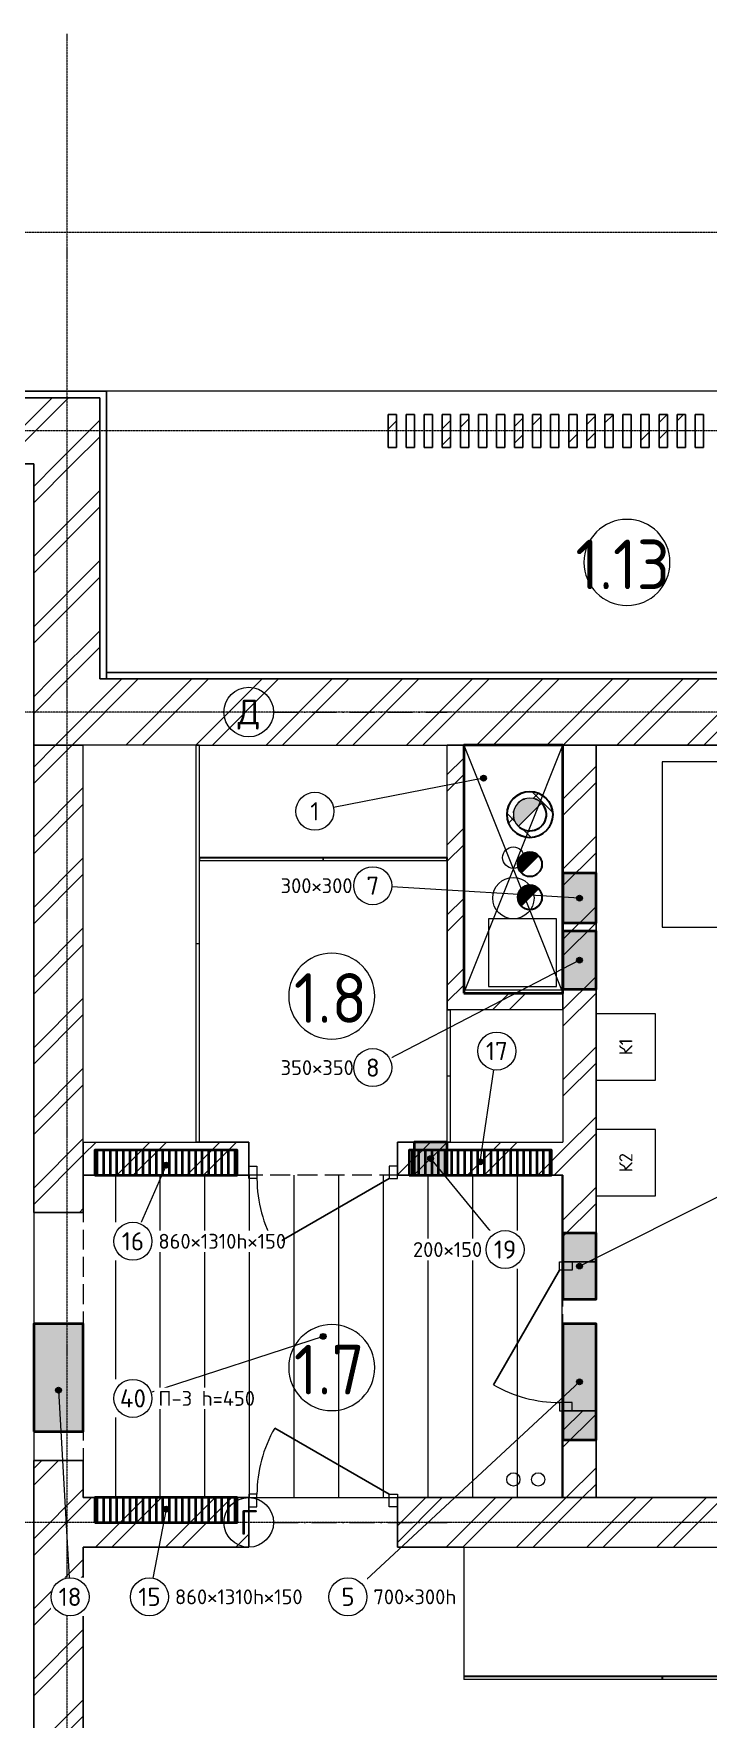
# Model space of a CAD drawing. Header units: millimetres. Extents: x -5016 to 63303, y -6019 to 98943.
# Drawn here: x 52400 to 56479, y 7710 to 17902 of the extents above; entities that cross this region are included whole.
import ezdxf
from ezdxf.enums import TextEntityAlignment as Align

# ---------------------------------------------------------------- set-up
doc = ezdxf.new("R2010")
doc.units = ezdxf.units.MM
for name, pattern in [('ОВ_ШП', [460, 300, -80, 0, -80]), ('ОВ_ШТРИХ', [330, 240, -90]), ('Осевая 12-2-2', [16, 12, -2, 0, -2])]:
    doc.linetypes.add(name, pattern=pattern)
for name, color, linetype, lineweight in [('A-AREA-IDEN', 8, 'Continuous', 13), ('A-COLS', 8, 'Continuous', 13), ('A-DETL-GENF', 9, 'Continuous', 13), ('A-DOOR', 8, 'Continuous', 13), ('A-FLOR', 9, 'Continuous', 13), ('A-WALL', 8, 'Continuous', 13), ('A-WALL-PATT', 8, 'Continuous', 13), ('I-FURN', 9, 'Continuous', 13), ('S-GRID', 8, 'Continuous', 13), ('АР_подложка', 8, 'Continuous', 13), ('ОВ_размеры', 7, 'Continuous', 13), ('ТЗ_АР', 5, 'Continuous', 35), ('ТЗ_АР_зоны', 5, 'Continuous', 13), ('ТЗ_АР_марки', 7, 'Continuous', 18), ('ТЗ_контекст', 8, 'Continuous', 18)]:
    doc.layers.add(name, color=color, linetype=linetype, lineweight=lineweight)
doc.styles.add('GOST', font='isocpeur.ttf', dxfattribs={"width": 0.9})
doc.styles.add('GOST Common', font='GOST_Common.ttf', dxfattribs={"height": 300})
pattern_1 = [(45, (0, 0), (-212.132, 212.132), []), (45, (0, 100), (-212.132, 212.132), [])]

# ---------------------------------------------------------------- blocks, each defined once
blk = doc.blocks.new('INT 19 Дверь межкомнатная одностворчатая - 900 х 2370 _800_ Глухое Л-НАР-1569038-Этаж 1 - Планировка')
at = {"layer": 'A-DOOR', "lineweight": 25}
blk.add_line((400, 170), (-293, 570), dxfattribs=at)
at = {"layer": 'A-DOOR'}
for p, q in [((-400, 170), (-450, 170)), ((-450, 170), (-450, 95)), ((-400, 95), (-400, 170)), ((400, 95), (400, 170)), ((400, 170), (450, 170)), ((450, 170), (450, 95)), ((-450, 95), (-400, 95)), ((450, 95), (400, 95))]:
    blk.add_line(p, q, dxfattribs=at)
blk.add_arc((400, 170), 800, 150, 180, dxfattribs=at)
blk = doc.blocks.new('INT 19 Дверь межкомнатная одностворчатая - 900 х 2370 _800_ Глухое Л-НАР-1569067-Этаж 1 - Планировка')
at = {"layer": 'A-DOOR', "lineweight": 25}
blk.add_line((400, 120), (-293, 520), dxfattribs=at)
at = {"layer": 'A-DOOR'}
for p, q in [((-400, 120), (-450, 120)), ((-450, 120), (-450, 45)), ((-400, 45), (-400, 120)), ((400, 45), (400, 120)), ((400, 120), (450, 120)), ((450, 120), (450, 45)), ((-450, 45), (-400, 45)), ((450, 45), (400, 45))]:
    blk.add_line(p, q, dxfattribs=at)
blk.add_arc((400, 120), 800, 150, 180, dxfattribs=at)
blk = doc.blocks.new('INT 18 Шкаф - INT 18 Шкаф-1611660-Этаж 1 - Планировка')
at = {"layer": 'I-FURN'}
for p, q in [((-400, 350), (400, 350)), ((-400, 350), (-400, -330)), ((400, -330), (400, 350)), ((400, -330), (-400, -330)), ((-398.5, -332), (-0.8, -332)), ((-398.5, -332), (-398.5, -350)), ((-0.8, -350), (-398.5, -350)), ((-0.8, -350), (-0.8, -332)), ((0.8, -332), (398.5, -332)), ((0.8, -332), (0.8, -350)), ((398.5, -350), (0.8, -350)), ((398.5, -350), (398.5, -332))]:
    blk.add_line(p, q, dxfattribs=at)
blk = doc.blocks.new('INT 18 Шкаф - INT 18 Шкаф-1564175-Этаж 1 - Планировка')
at = {"layer": 'I-FURN'}
for p, q in [((-1200, 350), (1200, 350)), ((-1200, 350), (-1200, -430)), ((1200, -430), (1200, 350)), ((1200, -430), (-1200, -430)), ((-1198.5, -432), (-0.8, -432)), ((-1198.5, -432), (-1198.5, -450)), ((-0.8, -450), (-1198.5, -450)), ((-0.8, -450), (-0.8, -432)), ((0.8, -432), (1198.5, -432)), ((0.8, -432), (0.8, -450)), ((1198.5, -450), (0.8, -450)), ((1198.5, -450), (1198.5, -432))]:
    blk.add_line(p, q, dxfattribs=at)
blk = doc.blocks.new('INT 18 Шкаф - INT 18 Шкаф-1565127-Этаж 1 - Планировка')
at = {"layer": 'I-FURN'}
for p, q in [((-750, 350), (750, 350)), ((-750, 350), (-750, -330)), ((750, -330), (750, 350)), ((750, -330), (-750, -330)), ((-748.5, -332), (-0.8, -332)), ((-748.5, -332), (-748.5, -350)), ((-0.8, -350), (-748.5, -350)), ((-0.8, -350), (-0.8, -332)), ((0.8, -332), (748.5, -332)), ((0.8, -332), (0.8, -350)), ((748.5, -350), (0.8, -350)), ((748.5, -350), (748.5, -332))]:
    blk.add_line(p, q, dxfattribs=at)
blk = doc.blocks.new('INT 19 Дверь межкомнатная одностворчатая - 900 х 2370 _800_ Глухое П-НАР-1569071-Этаж 1 - Планировка')
at = {"layer": 'A-DOOR', "lineweight": 25}
blk.add_line((-400, 120), (293, 520), dxfattribs=at)
at = {"layer": 'A-DOOR'}
for p, q in [((-400, 120), (-450, 120)), ((-450, 120), (-450, 45)), ((-400, 45), (-400, 120)), ((400, 45), (400, 120)), ((400, 120), (450, 120)), ((450, 120), (450, 45)), ((-450, 45), (-400, 45)), ((450, 45), (400, 45))]:
    blk.add_line(p, q, dxfattribs=at)
blk.add_arc((-400, 120), 800, 360, 30, dxfattribs=at)
blk = doc.blocks.new('INT 18 Шкаф - INT 18 Шкаф-1565469-Этаж 1 - Планировка')
at = {"layer": 'I-FURN'}
for p, q in [((-1200, 330), (-1200, -350)), ((-1200, 330), (1200, 330)), ((-1198.5, 350), (-1198.5, 332)), ((-0.8, 332), (-1198.5, 332)), ((-520, 350), (-0.8, 350)), ((-0.8, 332), (-0.8, 350)), ((0.8, 350), (1198.5, 350)), ((0.8, 350), (0.8, 332)), ((1198.5, 332), (0.8, 332)), ((1198.5, 332), (1198.5, 350)), ((1200, -350), (1200, 330)), ((1200, -350), (-1200, -350))]:
    blk.add_line(p, q, dxfattribs=at)
blk = doc.blocks.new('INT Марка помещения - Номер помещения _ Площадь _ Имя-1615504-Этаж 1 - Планировка')
at = {"layer": 'A-AREA-IDEN'}
for start, end in [(360, 180), (180, 360)]:
    blk.add_arc((0, 0), 2.6, start, end, dxfattribs=at)
blk = doc.blocks.new('АР_plan1')
at = {"layer": 'A-COLS'}
h = blk.add_hatch(dxfattribs=at)
h.set_pattern_fill('FP_3', color=256, style=0, pattern_type=2)
h.set_pattern_definition([(45, (0, 0), (-141.4214, 141.4214), []), (135, (0, 0), (-141.4214, -141.4214), [])])
h.paths.add_polyline_path([(17568, 17715), (17607, 17720), (17643, 17737), (17672, 17762), (17694, 17795), (17705, 17833), (17705, 17872), (17693, 17911), (17672, 17943), (17643, 17969), (17607, 17985), (17568, 17991), (17529, 17985), (17494, 17969), (17464, 17943), (17443, 17910), (17432, 17872), (17432, 17833), (17443, 17795), (17464, 17762), (17494, 17737), (17529, 17720)])
h.paths.add_polyline_path([(17568, 17753), (17534, 17759), (17504, 17776), (17482, 17803), (17472, 17827), (17468, 17853), (17472, 17879), (17482, 17903), (17497, 17923), (17518, 17939), (17542, 17949), (17568, 17953), (17594, 17949), (17618, 17939), (17638, 17923), (17655, 17903), (17667, 17870), (17667, 17835), (17655, 17803), (17632, 17776), (17602, 17759)])
at = {"layer": 'A-DETL-GENF'}
for points in [[(17497, 17782), (17639, 17923), (17618, 17939), (17594, 17949), (17568, 17953), (17542, 17949), (17518, 17939), (17497, 17923), (17482, 17903), (17472, 17879), (17468, 17853), (17472, 17827), (17482, 17803)], [(17517, 17501), (17620, 17604), (17605, 17616), (17587, 17623), (17568, 17626), (17549, 17623), (17532, 17616), (17517, 17604), (17505, 17589), (17498, 17572), (17495, 17553), (17498, 17534), (17505, 17516)], [(17517, 17301), (17620, 17404), (17605, 17416), (17587, 17423), (17568, 17426), (17549, 17423), (17532, 17416), (17517, 17404), (17504, 17386), (17498, 17372), (17495, 17353), (17498, 17334), (17505, 17316)]]:
    blk.add_hatch(color=256, dxfattribs=at).paths.add_polyline_path(points)
at = {"layer": 'A-WALL-PATT', "lineweight": 9}
h = blk.add_hatch(dxfattribs=at)
h.set_pattern_fill('FP_1', color=256, style=0, pattern_type=2)
h.set_pattern_definition(pattern_1)
h.paths.add_polyline_path([(14930, 19973), (14968, 19973), (14968, 20373), (14428, 20373), (14428, 19973), (14568, 19973)])
h.paths.add_polyline_path([(11868, 19973), (12008, 19973), (12008, 20373), (11868, 20373), (11868, 20243)])
h = blk.add_hatch(dxfattribs=at)
h.set_pattern_fill('FP_1', color=256, style=0, pattern_type=2)
h.set_pattern_definition(pattern_1)
h.paths.add_polyline_path([(16711, 20073), (16761, 20073), (16761, 20273), (16711, 20273)])
h = blk.add_hatch(dxfattribs=at)
h.set_pattern_fill('FP_1', color=256, style=0, pattern_type=2)
h.set_pattern_definition(pattern_1)
h.paths.add_polyline_path([(16820, 20073), (16870, 20073), (16870, 20273), (16820, 20273)])
h = blk.add_hatch(dxfattribs=at)
h.set_pattern_fill('FP_1', color=256, style=0, pattern_type=2)
h.set_pattern_definition(pattern_1)
h.paths.add_polyline_path([(17038, 20073), (17088, 20073), (17088, 20273), (17038, 20273)])
h = blk.add_hatch(dxfattribs=at)
h.set_pattern_fill('FP_1', color=256, style=0, pattern_type=2)
h.set_pattern_definition(pattern_1)
h.paths.add_polyline_path([(17148, 20073), (17198, 20073), (17198, 20273), (17148, 20273)])
h = blk.add_hatch(dxfattribs=at)
h.set_pattern_fill('FP_1', color=256, style=0, pattern_type=2)
h.set_pattern_definition(pattern_1)
h.paths.add_polyline_path([(17257, 20073), (17307, 20073), (17307, 20273), (17257, 20273)])
h = blk.add_hatch(dxfattribs=at)
h.set_pattern_fill('FP_1', color=256, style=0, pattern_type=2)
h.set_pattern_definition(pattern_1)
h.paths.add_polyline_path([(17475, 20073), (17525, 20073), (17525, 20273), (17475, 20273)])
h = blk.add_hatch(dxfattribs=at)
h.set_pattern_fill('FP_1', color=256, style=0, pattern_type=2)
h.set_pattern_definition(pattern_1)
h.paths.add_polyline_path([(17584, 20073), (17634, 20073), (17634, 20273), (17584, 20273)])
h = blk.add_hatch(dxfattribs=at)
h.set_pattern_fill('FP_1', color=256, style=0, pattern_type=2)
h.set_pattern_definition(pattern_1)
h.paths.add_polyline_path([(17693, 20073), (17743, 20073), (17743, 20273), (17693, 20273)])
h = blk.add_hatch(dxfattribs=at)
h.set_pattern_fill('FP_1', color=256, style=0, pattern_type=2)
h.set_pattern_definition(pattern_1)
h.paths.add_polyline_path([(17803, 20073), (17853, 20073), (17853, 20273), (17803, 20273)])
h = blk.add_hatch(dxfattribs=at)
h.set_pattern_fill('FP_1', color=256, style=0, pattern_type=2)
h.set_pattern_definition(pattern_1)
h.paths.add_polyline_path([(17912, 20073), (17962, 20073), (17962, 20273), (17912, 20273)])
h = blk.add_hatch(dxfattribs=at)
h.set_pattern_fill('FP_1', color=256, style=0, pattern_type=2)
h.set_pattern_definition(pattern_1)
h.paths.add_polyline_path([(18021, 20073), (18071, 20073), (18071, 20273), (18021, 20273)])
h = blk.add_hatch(dxfattribs=at)
h.set_pattern_fill('FP_1', color=256, style=0, pattern_type=2)
h.set_pattern_definition(pattern_1)
h.paths.add_polyline_path([(18130, 20073), (18180, 20073), (18180, 20273), (18130, 20273)])
h = blk.add_hatch(dxfattribs=at)
h.set_pattern_fill('FP_1', color=256, style=0, pattern_type=2)
h.set_pattern_definition(pattern_1)
h.paths.add_polyline_path([(18239, 20073), (18289, 20073), (18289, 20273), (18239, 20273)])
h = blk.add_hatch(dxfattribs=at)
h.set_pattern_fill('FP_1', color=256, style=0, pattern_type=2)
h.set_pattern_definition(pattern_1)
h.paths.add_polyline_path([(18349, 20073), (18399, 20073), (18399, 20273), (18349, 20273)])
h = blk.add_hatch(dxfattribs=at)
h.set_pattern_fill('FP_1', color=256, style=0, pattern_type=2)
h.set_pattern_definition(pattern_1)
h.paths.add_polyline_path([(18458, 20073), (18508, 20073), (18508, 20273), (18458, 20273)])
h = blk.add_hatch(dxfattribs=at)
h.set_pattern_fill('FP_1', color=256, style=0, pattern_type=2)
h.set_pattern_definition(pattern_1)
h.paths.add_polyline_path([(18567, 20073), (18617, 20073), (18617, 20273), (18567, 20273)])
h = blk.add_hatch(dxfattribs=at)
h.set_pattern_fill('FP_1', color=256, style=0, pattern_type=2)
h.set_pattern_definition(pattern_1)
h.paths.add_polyline_path([(14568, 18673), (14968, 18673), (14968, 19973), (14568, 19973)])
h = blk.add_hatch(dxfattribs=at)
h.set_pattern_fill('FP_1', color=256, style=0, pattern_type=2)
h.set_pattern_definition(pattern_1)
h.paths.add_polyline_path([(21968, 18273), (21968, 18673), (14568, 18673), (14568, 18273), (20706, 18273)])
h = blk.add_hatch(dxfattribs=at)
h.set_pattern_fill('FP_1', color=256, style=0, pattern_type=2)
h.set_pattern_definition(pattern_1)
h.paths.add_polyline_path([(14868, 5973), (14868, 7373), (14568, 7373), (14568, 5973)])
h.paths.add_polyline_path([(14868, 8273), (14868, 13948), (14568, 13948), (14568, 8273)])
h.paths.add_polyline_path([(14568, 15448), (14868, 15448), (14868, 18273), (14568, 18273), (14568, 15873)])
h = blk.add_hatch(dxfattribs=at)
h.set_pattern_fill('FP_1', color=256, style=0, pattern_type=2)
h.set_pattern_definition(pattern_1)
h.paths.add_polyline_path([(17168, 16673), (17168, 18273), (17068, 18273), (17068, 16673), (17088, 16673)])
h = blk.add_hatch(dxfattribs=at)
h.set_pattern_fill('FP_1', color=256, style=0, pattern_type=2)
h.set_pattern_definition(pattern_1)
h.paths.add_polyline_path([(17968, 13723), (17968, 14248), (17768, 14248), (17768, 13723), (17818, 13723)])
h.paths.add_polyline_path([(17768, 15148), (17968, 15148), (17968, 18273), (17768, 18273), (17768, 15673)])
h = blk.add_hatch(dxfattribs=at)
h.set_pattern_fill('FP_1', color=256, style=0, pattern_type=2)
h.set_pattern_definition(pattern_1)
h.paths.add_polyline_path([(17168, 16773), (17168, 16673), (17768, 16673), (17768, 16773)])
h = blk.add_hatch(dxfattribs=at)
h.set_pattern_fill('FP_1', color=256, style=0, pattern_type=2)
h.set_pattern_definition(pattern_1)
h.paths.add_polyline_path([(17768, 15673), (17768, 15873), (16768, 15873), (16768, 15673), (17088, 15673)])
h.paths.add_polyline_path([(15868, 15673), (15868, 15873), (14868, 15873), (14868, 15673), (15548, 15673)])
h = blk.add_hatch(dxfattribs=at)
h.set_pattern_fill('FP_1', color=256, style=0, pattern_type=2)
h.set_pattern_definition(pattern_1)
h.paths.add_polyline_path([(21968, 13423), (21968, 13723), (16768, 13723), (16768, 13423), (20706, 13423)])
h.paths.add_polyline_path([(15868, 13423), (15868, 13723), (14868, 13723), (14868, 13423), (14930, 13423)])
at = {"layer": 'A-COLS', "lineweight": 25}
for centre, radius, start, end in [((17568, 17853), 140, 90, 270), ((17568, 17853), 138, 90, 270), ((17568, 17853), 138, 90, 270), ((17568, 17853), 100, 107.977, 113.3546), ((17568, 17853), 100, 107.977, 113.3546), ((17568, 17853), 140, 270, 90), ((17568, 17853), 138, 270, 90), ((17568, 17853), 138, 270, 90), ((17568, 17853), 100, 66.6454, 72.023), ((17568, 17853), 100, 66.6454, 72.023), ((17568, 17853), 100, 167.977, 173.3546), ((17568, 17853), 100, 167.977, 173.3546), ((17568, 17853), 100, 186.6454, 192.023), ((17568, 17853), 100, 186.6454, 192.023), ((17568, 17853), 100, 126.6454, 132.023), ((17568, 17853), 100, 126.6454, 132.023), ((17568, 17853), 100, 270, 44.9617), ((17568, 17853), 100, 270, 44.9617), ((17568, 17853), 98, 270, 44.232), ((17568, 17853), 100, 47.977, 53.3546), ((17568, 17853), 100, 47.977, 53.3546), ((17568, 17853), 100, 224.9617, 270), ((17568, 17853), 100, 224.9617, 270), ((17568, 17853), 98, 224.9617, 270), ((17568, 17553), 75, 90, 270), ((17568, 17553), 73, 154.9712, 160.0288), ((17568, 17553), 73, 109.9712, 115.0288), ((17568, 17553), 75, 270, 90), ((17568, 17553), 73, 270, 45), ((17568, 17553), 73, 64.9712, 70.0288), ((17568, 17553), 73, 199.9712, 205.0288), ((17568, 17553), 73, 225, 270), ((17568, 17353), 75, 90, 270), ((17568, 17353), 73, 154.9712, 160.0288), ((17568, 17353), 73, 199.9712, 205.0288), ((17568, 17353), 73, 109.9712, 115.0288), ((17568, 17353), 75, 270, 90), ((17568, 17353), 73, 270, 45), ((17568, 17353), 73, 64.9712, 70.0288), ((17568, 17353), 73, 225, 270)]:
    blk.add_arc(centre, radius, start, end, dxfattribs=at)
at = {"layer": 'A-DETL-GENF'}
for p, q in [((17497, 17782), (17639, 17923)), ((17517, 17501), (17620, 17604)), ((17517, 17301), (17620, 17404))]:
    blk.add_line(p, q, dxfattribs=at)
for centre, radius in [((17568, 17853), 100), ((17568, 17553), 73), ((17568, 17353), 73)]:
    blk.add_arc(centre, radius, 45, 225, dxfattribs=at)
at = {"layer": 'A-FLOR'}
for p, q in [((21128, 20413), (15008, 20413)), ((14568, 15448), (14568, 13948)), ((15868, 13723), (16768, 13723))]:
    blk.add_line(p, q, dxfattribs=at)
at = {"layer": 'A-WALL', "lineweight": 25}
for p, q in [((15008, 20413), (14388, 20413)), ((15008, 18673), (15008, 20413)), ((14968, 20373), (14428, 20373)), ((14968, 18673), (14968, 20373)), ((16711, 20273), (16711, 20073)), ((16761, 20273), (16711, 20273)), ((16761, 20073), (16761, 20273)), ((16820, 20273), (16820, 20073)), ((16870, 20273), (16820, 20273)), ((16870, 20073), (16870, 20273)), ((16929, 20273), (16929, 20073)), ((16979, 20273), (16929, 20273)), ((16979, 20073), (16979, 20273)), ((17038, 20273), (17038, 20073)), ((17088, 20273), (17038, 20273)), ((17088, 20073), (17088, 20273)), ((17148, 20273), (17148, 20073)), ((17198, 20273), (17148, 20273)), ((17198, 20073), (17198, 20273)), ((17257, 20273), (17257, 20073)), ((17307, 20273), (17257, 20273)), ((17307, 20073), (17307, 20273)), ((17366, 20273), (17366, 20073)), ((17416, 20273), (17366, 20273)), ((17416, 20073), (17416, 20273)), ((17475, 20273), (17475, 20073)), ((17525, 20273), (17475, 20273)), ((17525, 20073), (17525, 20273)), ((17584, 20273), (17584, 20073)), ((17634, 20273), (17584, 20273)), ((17634, 20073), (17634, 20273)), ((17693, 20273), (17693, 20073)), ((17743, 20273), (17693, 20273)), ((17743, 20073), (17743, 20273)), ((17803, 20273), (17803, 20073)), ((17853, 20273), (17803, 20273)), ((17853, 20073), (17853, 20273)), ((17912, 20273), (17912, 20073)), ((17962, 20273), (17912, 20273)), ((17962, 20073), (17962, 20273)), ((18021, 20273), (18021, 20073)), ((18071, 20273), (18021, 20273)), ((18071, 20073), (18071, 20273)), ((18130, 20273), (18130, 20073)), ((18180, 20273), (18130, 20273)), ((18180, 20073), (18180, 20273)), ((18239, 20273), (18239, 20073)), ((18289, 20273), (18239, 20273)), ((18289, 20073), (18289, 20273)), ((18349, 20273), (18349, 20073)), ((18399, 20273), (18349, 20273)), ((18399, 20073), (18399, 20273)), ((18458, 20273), (18458, 20073)), ((18508, 20273), (18458, 20273)), ((18508, 20073), (18508, 20273)), ((18567, 20273), (18567, 20073)), ((18617, 20273), (18567, 20273)), ((18617, 20073), (18617, 20273)), ((16711, 20073), (16761, 20073)), ((16820, 20073), (16870, 20073)), ((16929, 20073), (16979, 20073)), ((17038, 20073), (17088, 20073)), ((17148, 20073), (17198, 20073)), ((17257, 20073), (17307, 20073)), ((17366, 20073), (17416, 20073)), ((17475, 20073), (17525, 20073)), ((17584, 20073), (17634, 20073)), ((17693, 20073), (17743, 20073)), ((17803, 20073), (17853, 20073)), ((17912, 20073), (17962, 20073)), ((18021, 20073), (18071, 20073)), ((18130, 20073), (18180, 20073)), ((18239, 20073), (18289, 20073)), ((18349, 20073), (18399, 20073)), ((18458, 20073), (18508, 20073)), ((18567, 20073), (18617, 20073)), ((14428, 19973), (14568, 19973)), ((14568, 19973), (14568, 15448)), ((21968, 18673), (14968, 18673)), ((21968, 18713), (15008, 18713)), ((14868, 18273), (14568, 18273)), ((15548, 18273), (15568, 18273)), ((17068, 18273), (21968, 18273)), ((17168, 16773), (17168, 18273)), ((17768, 18273), (17768, 16673)), ((17968, 15148), (17968, 18273)), ((17068, 17593), (17068, 16673)), ((17768, 16773), (17168, 16773)), ((17068, 16673), (17088, 16673)), ((14868, 15448), (14868, 15873)), ((15868, 15873), (15548, 15873)), ((15868, 15673), (15868, 15873)), ((17088, 15873), (16768, 15873)), ((16768, 15873), (16768, 15673)), ((14868, 15673), (15868, 15673)), ((16768, 15673), (17768, 15673)), ((17768, 15673), (17768, 15148)), ((14568, 15448), (14868, 15448)), ((17768, 15148), (17968, 15148)), ((17968, 14248), (17768, 14248)), ((17768, 14248), (17768, 13723)), ((17968, 13723), (17968, 14248)), ((14568, 13948), (14568, 11123)), ((14868, 13948), (14568, 13948)), ((14868, 13723), (14868, 13948)), ((15868, 13723), (14868, 13723)), ((15868, 13423), (15868, 13723)), ((21968, 13723), (16768, 13723)), ((16768, 13723), (16768, 13423)), ((14868, 8273), (14868, 13423)), ((14868, 13423), (15868, 13423)), ((16768, 13423), (17168, 13423))]:
    blk.add_line(p, q, dxfattribs=at)
at = {"layer": 'S-GRID', "color": 251, "linetype": 'Осевая 12-2-2', "true_color": 0x646464}
for p, q in [((14768, 22575), (14768, -1346)), ((23376, 21373), (-1176, 21373)), ((23376, 20173), (-1176, 20173)), ((23376, 18473), (-1176, 18473)), ((23376, 13573), (-1176, 13573))]:
    blk.add_line(p, q, dxfattribs=at)
at = {"layer": 'A-AREA-IDEN', "xscale": 99.99999999999993, "yscale": 99.99999999999993, "zscale": 99.99999999999993}
for p in [(18155, 19378), (16370, 16755), (16370, 14509)]:
    blk.add_blockref('INT Марка помещения - Номер помещения _ Площадь _ Имя-1615504-Этаж 1 - Планировка', p, dxfattribs=at)
at = {"layer": 'A-DOOR', "lineweight": 25}
for name, p, rotation in [('INT 19 Дверь межкомнатная одностворчатая - 900 х 2370 _800_ Глухое П-НАР-1569071-Этаж 1 - Планировка', (16318, 15773), 180), ('INT 19 Дверь межкомнатная одностворчатая - 900 х 2370 _800_ Глухое Л-НАР-1569067-Этаж 1 - Планировка', (17868, 14698), 89.9999999999999)]:
    blk.add_blockref(name, p, dxfattribs=dict(at, rotation=rotation))
blk.add_blockref('INT 19 Дверь межкомнатная одностворчатая - 900 х 2370 _800_ Глухое Л-НАР-1569038-Этаж 1 - Планировка', (16318, 13573), dxfattribs=at)
at = {"layer": 'I-FURN'}
for name, p, rotation in [('INT 18 Шкаф - INT 18 Шкаф-1565469-Этаж 1 - Планировка', (15218, 17073), 270.0000000000002), ('INT 18 Шкаф - INT 18 Шкаф-1611660-Этаж 1 - Планировка', (17418, 16273), 269.9999999999993)]:
    blk.add_blockref(name, p, dxfattribs=dict(at, rotation=rotation))
for name, p in [('INT 18 Шкаф - INT 18 Шкаф-1565127-Этаж 1 - Планировка', (16318, 17923)), ('INT 18 Шкаф - INT 18 Шкаф-1564175-Этаж 1 - Планировка', (18368, 13073))]:
    blk.add_blockref(name, p, dxfattribs=at)
at = {"layer": 'A-AREA-IDEN', "char_height": 300, "attachment_point": 1, "style": 'GOST Common'}
for s, insert, width in [('1.13', (17843, 19516), 761.6), ('1.8', (16141, 16894), 561.18), ('1.7', (16141, 14647), 561.18)]:
    blk.add_mtext(s, dxfattribs=dict(at, insert=insert, width=width))

msp = doc.modelspace()

# ---------------------------------------------------------------- block references
at = {"layer": 'АР_подложка'}
msp.add_blockref('АР_plan1', (37832, -4673), dxfattribs=at)

# ---------------------------------------------------------------- next in the draw order: hatches: boundary and pattern name
at = {"layer": 'ТЗ_АР'}
for points in [[(55600, 12525), (55800, 12525), (55800, 12825), (55600, 12825)], [(55600, 12125), (55800, 12125), (55800, 12475), (55600, 12475)], [(54700, 11000), (54900, 11000), (54900, 11200), (54700, 11200)], [(55600, 10250), (55800, 10250), (55800, 10650), (55600, 10650)], [(52400, 9450), (52700, 9450), (52700, 10100), (52400, 10100)], [(55600, 9400), (55800, 9400), (55800, 10100), (55600, 10100)]]:
    msp.add_hatch(color=5, dxfattribs=at).paths.add_polyline_path(points)
h = msp.add_hatch(dxfattribs=at)
h.set_pattern_fill('ANSI31', scale=12.5, angle=45)
h.paths.add_polyline_path([(52770, 11000), (53630, 11000), (53630, 11150), (52770, 11150)])
h = msp.add_hatch(dxfattribs=at)
h.set_pattern_fill('ANSI31', scale=12.5, angle=45)
h.paths.add_polyline_path([(54670, 11000), (55530, 11000), (55530, 11150), (54670, 11150)])
h = msp.add_hatch(dxfattribs=at)
h.set_pattern_fill('ANSI31', scale=12.5, angle=45)
h.paths.add_polyline_path([(52770, 8900), (53630, 8900), (53630, 9050), (52770, 9050)])
at = {"layer": 'ТЗ_АР_зоны'}
h = msp.add_hatch(dxfattribs=at)
h.set_pattern_fill('ANSI31', scale=85, angle=45)
h.paths.add_polyline_path([(52700, 9050), (55600, 9050), (55600, 11000), (52700, 11000)])
at = {"layer": 'ТЗ_АР_марки'}
h = msp.add_hatch(color=7, dxfattribs=at)
edge = h.paths.add_edge_path()
edge.add_arc((55120, 13400), 17.5, 0, 360)
h = msp.add_hatch(color=7, dxfattribs=at)
edge = h.paths.add_edge_path()
edge.add_arc((55700, 12675), 17.5, 0, 360)
h = msp.add_hatch(color=7, dxfattribs=at)
edge = h.paths.add_edge_path()
edge.add_arc((55700, 12300), 17.5, 0, 360)
h = msp.add_hatch(color=7, dxfattribs=at)
edge = h.paths.add_edge_path()
edge.add_arc((54800, 11100), 17.5, 0, 360)
h = msp.add_hatch(color=7, dxfattribs=at)
edge = h.paths.add_edge_path()
edge.add_arc((53200, 11060), 17.5, 0, 360)
h = msp.add_hatch(color=7, dxfattribs=at)
edge = h.paths.add_edge_path()
edge.add_arc((55100, 11080), 17.5, 0, 360)
h = msp.add_hatch(color=7, dxfattribs=at)
edge = h.paths.add_edge_path()
edge.add_arc((55700, 10450), 17.5, 0, 360)
h = msp.add_hatch(color=7, dxfattribs=at)
edge = h.paths.add_edge_path()
edge.add_arc((54150, 10025), 17.5, 0, 360)
h = msp.add_hatch(color=7, dxfattribs=at)
edge = h.paths.add_edge_path()
edge.add_arc((52550, 9700), 17.5, 0, 360)
h = msp.add_hatch(color=7, dxfattribs=at)
edge = h.paths.add_edge_path()
edge.add_arc((55700, 9750), 17.5, 0, 360)
h = msp.add_hatch(color=7, dxfattribs=at)
edge = h.paths.add_edge_path()
edge.add_arc((53200, 8980), 17.5, 0, 360)

# ---------------------------------------------------------------- next in the draw order: linework, layer by layer
at = {"layer": 'ОВ_размеры', "linetype": 'ОВ_ШП', "ltscale": 0.5}
for points in [[(53850, 13800), (54900, 13800)], [(53850, 8900), (54900, 8900)]]:
    msp.add_lwpolyline(points, dxfattribs=at)
at = {"layer": 'ОВ_размеры'}
for centre in [(53700, 13800), (53700, 8900)]:
    msp.add_circle(centre, 150, dxfattribs=at)
at = {"layer": 'ТЗ_АР', "lineweight": 35}
for points in [[(55000, 12100), (55600, 12100), (55600, 13600), (55000, 13600)], [(52770, 11000), (53630, 11000), (53630, 11150), (52770, 11150)], [(54670, 11000), (55530, 11000), (55530, 11150), (54670, 11150)], [(52770, 8900), (53630, 8900), (53630, 9050), (52770, 9050)]]:
    msp.add_lwpolyline(points, close=True, dxfattribs=at)
at = {"layer": 'ТЗ_АР', "lineweight": 13}
for points in [[(55000, 12100), (55600, 13600)], [(55000, 13600), (55600, 12100)]]:
    msp.add_lwpolyline(points, dxfattribs=at)
at = {"layer": 'ТЗ_АР'}
for points in [[(55600, 12525), (55800, 12525), (55800, 12825), (55600, 12825)], [(55600, 12125), (55800, 12125), (55800, 12475), (55600, 12475)], [(54700, 11000), (54900, 11000), (54900, 11200), (54700, 11200)], [(55600, 10250), (55800, 10250), (55800, 10650), (55600, 10650)], [(52400, 9450), (52700, 9450), (52700, 10100), (52400, 10100)], [(55600, 9400), (55800, 9400), (55800, 10100), (55600, 10100)]]:
    msp.add_lwpolyline(points, close=True, dxfattribs=at)
at = {"layer": 'ТЗ_АР_зоны', "linetype": 'ОВ_ШТРИХ', "ltscale": 0.5}
msp.add_lwpolyline([(52700, 9050), (55600, 9050), (55600, 11000), (52700, 11000)], close=True, dxfattribs=at)
at = {"layer": 'ТЗ_АР_марки', "lineweight": 13}
for points in [[(55120, 13400), (54213, 13222)], [(55700, 12675), (54565, 12743)], [(55700, 12300), (54552, 11703)], [(55100, 11080), (55183, 11636)], [(53200, 11060), (53046, 10705)], [(54800, 11100), (55177, 10639)], [(55700, 10450), (56597, 10899)], [(54150, 10025), (53109, 9686)], [(52550, 9700), (52614, 8565)], [(55700, 9750), (54384, 8528)], [(53200, 8980), (53121, 8563)]]:
    msp.add_lwpolyline(points, dxfattribs=at)
at = {"layer": 'ТЗ_АР_марки'}
for centre in [(55120, 13400), (55700, 12675), (55700, 12300), (54800, 11100), (53200, 11060), (55100, 11080), (55700, 10450), (54150, 10025), (52550, 9700), (55700, 9750), (53200, 8980)]:
    msp.add_circle(centre, 17.5, dxfattribs=at)
at = {"layer": 'ТЗ_контекст'}
for points in [[(55000, 12120), (55600, 12120), (55600, 13600), (55000, 13600)], [(56200, 12500), (57000, 12500), (57000, 13500), (56200, 13500)], [(55150, 12140), (55560, 12140), (55560, 12550), (55150, 12550)], [(55800, 11575), (56160, 11575), (56160, 11975), (55800, 11975)], [(55800, 10875), (56160, 10875), (56160, 11275), (55800, 11275)], [(52775, 8900), (53625, 8900), (53625, 9050), (52775, 9050)]]:
    msp.add_lwpolyline(points, close=True, dxfattribs=at)
for centre, radius in [((55400, 13180), 140), ((55300, 12920), 65), ((55300, 12675), 125), ((55300, 9160), 40), ((55450, 9160), 40)]:
    msp.add_circle(centre, radius, dxfattribs=at)

# ---------------------------------------------------------------- next in the draw order: texts
at = {"layer": 'ОВ_размеры', "style": 'GOST'}
for s, p in [('Д', (53700, 13800)), ('Г', (53700, 8900))]:
    msp.add_text(s, height=150, dxfattribs=at).set_placement(p, align=Align.MIDDLE_CENTER)
at = {"layer": 'ТЗ_контекст', "style": 'GOST'}
for s, p in [('К1', (55980, 11775)), ('К2', (55980, 11075))]:
    msp.add_text(s, height=80, rotation=90, dxfattribs=at).set_placement(p, align=Align.MIDDLE_CENTER)

# ---------------------------------------------------------------- next in the draw order: wipeouts: each hides what was drawn before it
for points in [[(53985, 13085), (54215, 13085), (54215, 13315), (53985, 13315)], [(54335, 12635), (54565, 12635), (54565, 12865), (54335, 12865)], [(55085, 11635), (55315, 11635), (55315, 11865), (55085, 11865)], [(54335, 11535), (54565, 11535), (54565, 11765), (54335, 11765)], [(52885, 10485), (53115, 10485), (53115, 10715), (52885, 10715)], [(55135, 10435), (55365, 10435), (55365, 10665), (55135, 10665)], [(52885, 9535), (53115, 9535), (53115, 9765), (52885, 9765)], [(52505, 8335), (52735, 8335), (52735, 8565), (52505, 8565)], [(52985, 8335), (53215, 8335), (53215, 8565), (52985, 8565)], [(54185, 8335), (54415, 8335), (54415, 8565), (54185, 8565)]]:
    msp.add_wipeout(points)

# ---------------------------------------------------------------- next in the draw order: linework, layer by layer
at = {"layer": 'ТЗ_АР_марки', "lineweight": 18}
for centre in [(54100, 13200), (54450, 12750), (55200, 11750), (54450, 11650), (53000, 10600), (55250, 10550), (53000, 9650), (52620, 8450), (53100, 8450), (54300, 8450)]:
    msp.add_circle(centre, 115, dxfattribs=at)

# ---------------------------------------------------------------- next in the draw order: texts
at = {"layer": 'ТЗ_АР_марки', "style": 'GOST'}
for s, p in [('1', (54100, 13200)), ('7', (54450, 12750)), ('17', (55200, 11750)), ('8', (54450, 11650)), ('16', (53000, 10600)), ('19', (55250, 10550)), ('40', (53000, 9650)), ('18', (52620, 8450)), ('15', (53100, 8450)), ('5', (54300, 8450))]:
    msp.add_text(s, height=110, dxfattribs=at).set_placement(p, align=Align.MIDDLE_CENTER)

# ---------------------------------------------------------------- next in the draw order: wipeouts: each hides what was drawn before it
for points in [[(53869, 12685), (54305, 12685), (54305, 12815), (53869, 12815)], [(53869, 11585), (54305, 11585), (54305, 11715), (53869, 11715)], [(53130, 10535), (53900, 10535), (53900, 10665), (53130, 10665)], [(54669, 10485), (55105, 10485), (55105, 10615), (54669, 10615)], [(53130, 9585), (53677, 9585), (53677, 9715), (53130, 9715)], [(53230, 8385), (54000, 8385), (54000, 8515), (53230, 8515)], [(54430, 8385), (54921, 8385), (54921, 8515), (54430, 8515)]]:
    msp.add_wipeout(points)

# ---------------------------------------------------------------- next in the draw order: texts
for s, p in [('300×300', (53893, 12750)), ('350×350', (53893, 11650)), ('860×1310h×150', (53154, 10600)), ('200×150', (54693, 10550)), ('П-3 h=450', (53154, 9650)), ('860×1310h×150', (53254, 8450)), ('700×300h', (54454, 8450))]:
    msp.add_text(s, height=90, dxfattribs=at).set_placement(p, align=Align.MIDDLE_LEFT)

doc.saveas('drawing.dxf')
